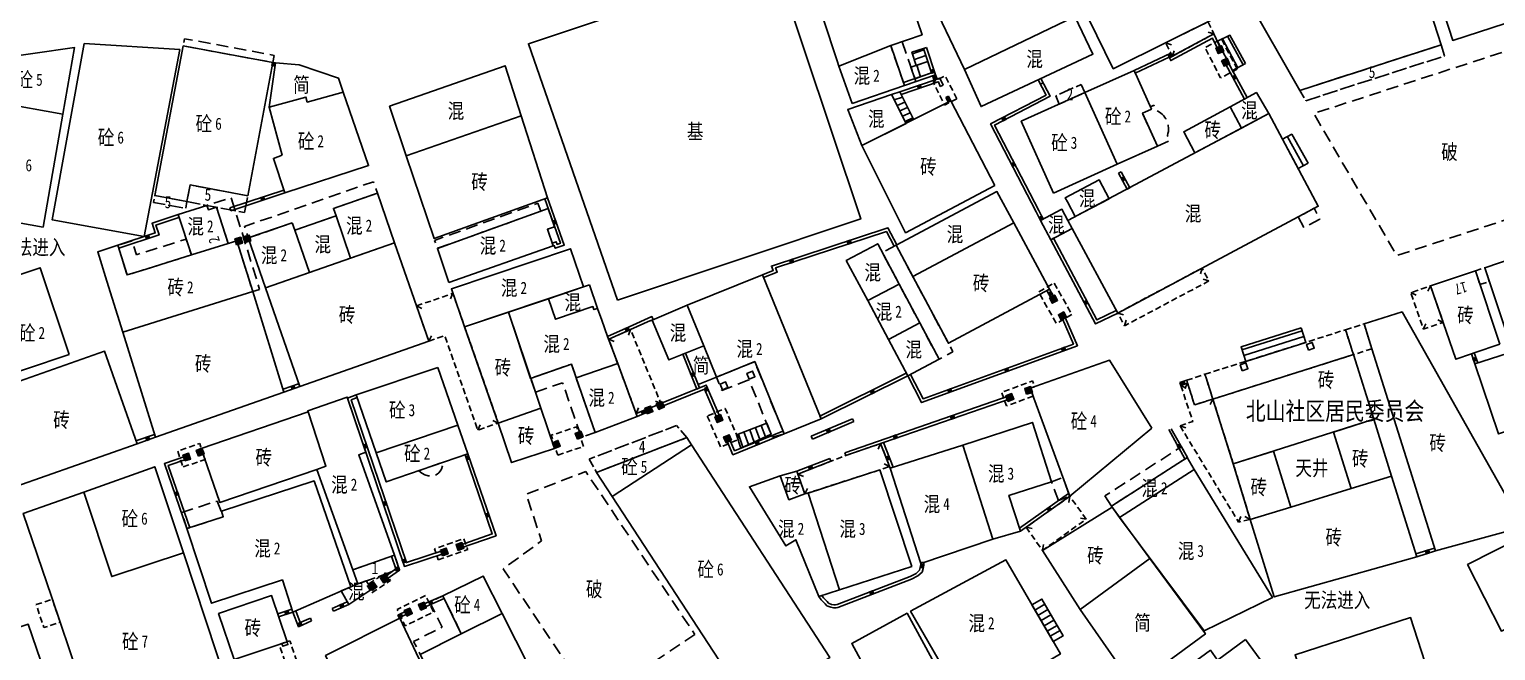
# Model space of a CAD drawing. Extents: x 395778 to 396698, y 996972 to 998012.
# Drawn here: x 396146 to 396267.1, y 997620.8 to 997672.1 of the extents above; entities that cross this region are included whole.
import ezdxf
from ezdxf.enums import TextEntityAlignment as Align

# ---------------------------------------------------------------- set-up
doc = ezdxf.new("R2010")
doc.units = 0
doc.header["$LTSCALE"] = 0.5
for name, pattern in [('X32', [1.5, 1, -0.5]), ('X39', [3, 2.5, -0.5]), ('X5', [3, 2, -1])]:
    doc.linetypes.add(name, pattern=pattern)
doc.layers.get('0').update_dxf_attribs({"linetype": 'CONTINUOUS'})
doc.layers.add('ASSIST', color=7, linetype='CONTINUOUS', plot=False)
doc.layers.add('JMD', color=6, linetype='CONTINUOUS')
doc.layers.add('门牌号', color=2, linetype='CONTINUOUS')
doc.styles.add('宋体', font='')
doc.styles.add('正等线体', font='simhei.ttf')
doc.styles.add('细等线体', font='', dxfattribs={"width": 0.8})
doc.styles.get('宋体').set_extended_font_data('SimSun')
doc.styles.get('细等线体').set_extended_font_data('SimSun')

# ---------------------------------------------------------------- blocks, each defined once
blk = doc.blocks.new('*U0')
at = {"linetype": 'Continuous'}
for points in [[(0, 0), (0.5, 0.5), (-0.5, 0.5)], [(0, 0), (-0.5, 0.5), (-0.5, -0.5)], [(0, 0), (-0.5, -0.5), (0.5, -0.5)], [(0, 0), (0.5, -0.5), (0.5, 0.5)]]:
    blk.add_solid(points, dxfattribs=at)
blk = doc.blocks.new('gc002')
blk.add_lwpolyline([(-0.5, -0.5), (0.5, -0.5), (0.5, 0.5), (-0.5, 0.5), (-0.5, -0.5)])
at = {"linetype": 'Continuous'}
blk.add_blockref('*U0', (0, 0), dxfattribs=at)
blk = doc.blocks.new('gc291')
blk.add_lwpolyline([(-0.5, -0.5), (0.5, -0.5), (0.5, 0.5), (-0.5, 0.5), (-0.5, -0.5)])

msp = doc.modelspace()

# ---------------------------------------------------------------- linework, layer by layer
at = {"layer": 'ASSIST', "linetype": 'Continuous', "flags": 128}
for points in [[(396246.47, 997669.24), (396245.39, 997668.66), (396244.14, 997671.08), (396245.18, 997671.58)], [(396219.87, 997670.49), (396220.23, 997669.42), (396219.28, 997669.09), (396218.92, 997670.17)], [(396220.54, 997668.47), (396219.16, 997667.99), (396218.84, 997668.94), (396220.23, 997669.42)], [(396218.39, 997664.38), (396217.24, 997666.68), (396217.91, 997666.91), (396219.02, 997664.7)], [(396251.65, 997661.03), (396250.81, 997660.58), (396249.52, 997663), (396250.28, 997663.41)], [(396251.07, 997647.44), (396251.45, 997646.24), (396246.48, 997644.67), (396246.1, 997645.87)], [(396204.42, 997638.61), (396206.93, 997639.56), (396207.29, 997638.66), (396204.79, 997637.5)], [(396230.59, 997621.55), (396228.82, 997624.58), (396229.65, 997625.06), (396231.4, 997622.02)]]:
    msp.add_lwpolyline(points, close=True, dxfattribs=at)
at = {"layer": 'ASSIST', "linetype": 'Continuous', "elevation": -991.71, "flags": 128}
msp.add_lwpolyline([(396231.4, 997622.02), (396229.65, 997625.06), (396228.82, 997624.58), (396230.59, 997621.55)], close=True, dxfattribs=at)
at = {"layer": 'JMD', "linetype": 'Continuous'}
for p, q in [((396243.85, 997671.69), (396243.37, 997671.84)), ((396219.91, 997670.37), (396218.96, 997670.05)), ((396220.11, 997670.57), (396219.87, 997670.49)), ((396239.87, 997670.95), (396240.35, 997670.79)), ((396240.41, 997669.82), (396240.58, 997670.3)), ((396245.39, 997668.66), (396244.14, 997671.08)), ((396244.4, 997670.52), (396244.18, 997670.42)), ((396245.83, 997668.9), (396244.56, 997671.29)), ((396246.27, 997669.14), (396244.99, 997671.49)), ((396166.15, 997669.33), (396166.1, 997669.08)), ((396166.36, 997669.29), (396166.31, 997669.04)), ((396220.07, 997669.9), (396219.12, 997669.57)), ((396220.23, 997669.42), (396219.28, 997669.09)), ((396219.63, 997668.16), (396219.31, 997669.11)), ((396220.54, 997668.47), (396220.23, 997669.42)), ((396245.03, 997669.32), (396244.81, 997669.21)), ((396219.16, 997667.99), (396218.84, 997668.94)), ((396220.86, 997668.32), (396220.63, 997668.23)), ((396221, 997667.96), (396220.76, 997667.88, 4.56)), ((396237.26, 997668.68), (396237.36, 997668.46)), ((396217.24, 997666.68), (396217.91, 997666.91)), ((396217.91, 997666.91), (396218.03, 997666.69, 4.56)), ((396218.3, 997667.43), (396218.22, 997667.67)), ((396221.49, 997667.46), (396221.26, 997667.36)), ((396229.53, 997667.53), (396229.75, 997667.65)), ((396217.46, 997666.24), (396218.13, 997666.48)), ((396217.69, 997665.79), (396218.34, 997666.05)), ((396217.91, 997665.34), (396218.56, 997665.62)), ((396221.95, 997666.54), (396221.73, 997666.43)), ((396222.14, 997666.17), (396221.92, 997666.05, 4.41)), ((396246.59, 997666.43), (396246.37, 997666.31)), ((396218.14, 997664.9), (396218.77, 997665.19)), ((396218.36, 997664.45), (396218.98, 997664.76)), ((396251.25, 997660.81), (396249.92, 997663.21)), ((396250.81, 997660.58), (396249.52, 997663)), ((396236.19, 997660.31), (396235.97, 997660.2)), ((396167.12, 997658.57), (396167.04, 997658.8)), ((396236.9, 997659), (396236.68, 997658.88)), ((396162.66, 997657.1), (396162.58, 997657.34)), ((396188.82, 997658.17), (396188.59, 997658.09, -991.38)), ((396158.31, 997656.78), (396158.39, 997656.54)), ((396229.54, 997656.29), (396229.76, 997656.4)), ((396230.38, 997654.71), (396230.6, 997654.83)), ((396153.34, 997654.25), (396153.42, 997654.01)), ((396189.3, 997654.2), (396189.22, 997654.43, -991.38)), ((396217.68, 997654.29), (396217.46, 997654.17)), ((396242.88, 997652.37), (396242.74, 997651.89)), ((396206.58, 997651.82), (396206.67, 997651.59)), ((396243.45, 997651.31), (396242.97, 997651.46)), ((396181.01, 997650.29), (396180.8, 997649.84)), ((396230.28, 997650.62), (396230.06, 997650.5)), ((396230.72, 997649.84), (396230.51, 997649.71)), ((396260.12, 997650.35), (396260.56, 997650.13)), ((396261.75, 997650.91), (396261.53, 997650.46)), ((396178, 997649.24), (396178.45, 997649.02)), ((396235.91, 997648.66), (396235.79, 997648.88)), ((396235.91, 997648.66), (396236.39, 997648.51)), ((396195.68, 997647.3), (396195.5, 997646.83)), ((396197.55, 997648.12), (396197.32, 997648.02)), ((396231.56, 997648.28), (396231.34, 997648.18)), ((396236.48, 997647.6), (396236.62, 997648.08)), ((396261.15, 997647.33), (396261.37, 997647.78)), ((396262.79, 997647.89), (396262.34, 997648.11)), ((396179.01, 997646.34), (396179.23, 997646.79)), ((396193.79, 997646.73), (396193.89, 997646.51)), ((396193.88, 997646.5), (396194.34, 997646.3)), ((396251.14, 997647.19), (396246.17, 997645.62)), ((396251.29, 997646.72), (396246.33, 997645.15)), ((396251.45, 997646.24), (396246.48, 997644.67)), ((396199.99, 997645.26), (396200.22, 997645.35)), ((396265.12, 997645.29), (396265.36, 997645.37)), ((396218.57, 997643.47), (396218.45, 997643.7)), ((396265.4, 997644.47), (396265.64, 997644.55)), ((396168.36, 997642.59), (396168.27, 997642.83)), ((396201.15, 997642.39), (396201.38, 997642.49)), ((396218.57, 997643.47), (396218.79, 997643.59)), ((396241.04, 997642.92), (396241.12, 997642.68)), ((396241.12, 997642.68), (396241.57, 997642.46)), ((396241.68, 997642.87), (396241.46, 997642.42)), ((396241.61, 997643.11), (396241.68, 997642.87)), ((396167.06, 997642.14), (396166.98, 997642.37)), ((396173.03, 997641.92), (396173.11, 997641.69)), ((396198.19, 997641.2), (396197.73, 997641.39)), ((396226.96, 997641.82), (396227.04, 997641.58)), ((396243.77, 997641.56), (396243.54, 997641.12)), ((396196.15, 997640.37), (396196.35, 997640.83)), ((396196.23, 997640.13), (396196.15, 997640.37)), ((396197.14, 997640.5), (396197.04, 997640.73)), ((396198.18, 997640.93), (396198.09, 997641.16)), ((396211.41, 997639.92), (396211.32, 997640.15)), ((396183.06, 997638.99), (396183.27, 997639.44)), ((396184.76, 997639.58), (396184.31, 997639.8)), ((396202.87, 997639.89), (396203.1, 997639.99)), ((396205.05, 997638.85), (396205.42, 997637.8)), ((396205.52, 997639.02), (396205.89, 997638.01)), ((396205.99, 997639.2), (396206.35, 997638.23)), ((396206.46, 997639.38), (396206.82, 997638.45)), ((396206.93, 997639.56), (396207.29, 997638.66)), ((396208.36, 997638.68), (396208.27, 997638.91)), ((396214.02, 997639.93), (396214.12, 997639.7)), ((396241.06, 997639.35), (396241.53, 997639.18)), ((396156.45, 997638.41), (396156.37, 997638.65)), ((396203.62, 997638.15), (396203.85, 997638.25)), ((396204.59, 997638.67), (396204.96, 997637.58)), ((396210.61, 997638.49), (396210.71, 997638.26)), ((396216.33, 997637.89), (396216.12, 997637.43)), ((396158.96, 997636.85), (396159.04, 997636.61)), ((396182.25, 997637.04), (396182.01, 997636.95)), ((396212.13, 997636.66), (396212.22, 997636.43)), ((396213.38, 997637.13), (396213.46, 997636.9)), ((396209.41, 997635.6), (396209.5, 997635.37)), ((396209.5, 997635.37), (396209.95, 997635.16)), ((396217.07, 997636), (396216.62, 997636.21)), ((396217.13, 997635.85), (396217.37, 997635.94)), ((396210.08, 997633.73), (396210.3, 997634.17)), ((396231.95, 997633.54), (396231.81, 997633.74)), ((396231.95, 997633.54), (396231.87, 997633.04)), ((396233.32, 997631.66), (396232.83, 997631.74)), ((396245.9, 997631.4), (396246.09, 997631.86)), ((396246.85, 997631.63), (396246.42, 997631.87)), ((396159.05, 997630.87), (396159.29, 997630.95)), ((396228.35, 997630.98), (396228.84, 997630.89)), ((396181.6, 997629.25), (396181.52, 997629.49)), ((396229.7, 997629.08), (396229.78, 997629.57)), ((396262.15, 997629.03), (396262.07, 997629.27)), ((396176.19, 997628.69), (396175.95, 997628.61, 4.15)), ((396180.37, 997628.86), (396180.29, 997629.1)), ((396219.9, 997628.08), (396219.65, 997628.09)), ((396260.62, 997628.55), (396260.54, 997628.79)), ((396175.31, 997626.54), (396175.17, 997626.74)), ((396171.14, 997624.06), (396171.04, 997624.29)), ((396172.41, 997624.61), (396172.28, 997624.83)), ((396178.45, 997624.57), (396178.55, 997624.34)), ((396180.17, 997625.33), (396180.27, 997625.1)), ((396211.23, 997625.28), (396211.48, 997625.36)), ((396228.82, 997624.58), (396229.65, 997625.06)), ((396229.07, 997624.15), (396229.9, 997624.63)), ((396166.62, 997623.59), (396166.54, 997623.83)), ((396167.8, 997623.99), (396167.72, 997624.22)), ((396167.8, 997623.99), (396168.03, 997624.08)), ((396169.34, 997623.25), (396169.24, 997623.48)), ((396176.6, 997623.47), (396176.82, 997623.58)), ((396177.25, 997624.11), (396177.36, 997623.89)), ((396229.32, 997623.71), (396230.15, 997624.19)), ((396229.58, 997623.28), (396230.4, 997623.76)), ((396229.83, 997622.85), (396230.65, 997623.33)), ((396230.08, 997622.42), (396230.9, 997622.89)), ((396230.33, 997621.99), (396231.15, 997622.46)), ((396230.59, 997621.56), (396231.4, 997622.03))]:
    msp.add_line(p, q, dxfattribs=at)
at = {"layer": 'JMD', "linetype": 'Continuous', "flags": 128}
for points in [[(396258.75, 997686.08), (396268.5, 997689.3), (396273.33, 997674.32), (396263.58, 997671.15)], [(396217.3, 997678.81), (396219.76, 997671.62), (396217.17, 997670.72), (396212.89, 997669.03), (396212.75, 997669.48), (396210.42, 997676.47)], [(396220.21, 997675.17), (396229.36, 997679.61), (396232.38, 997673.12), (396223.26, 997668.75)], [(396246.58, 997674.69), (396250.95, 997667.03), (396262.61, 997670.78), (396259.97, 997678.99), (396246.58, 997674.69)], [(396223.26, 997668.75), (396224.63, 997665.69), (396233.87, 997670.02), (396232.38, 997673.12)], [(396148.8, 997665.07), (396149.76, 997670.57), (396142.85, 997669.57), (396143.58, 997665.99)], [(396150.56, 997670.91), (396158.45, 997670.39), (396155.51, 997654.96), (396147.92, 997656.34)], [(396186.64, 997664.94), (396185.34, 997669.06), (396175.78, 997665.72), (396177.16, 997661.63)], [(396248.39, 997665.12), (396247.37, 997666.85), (396245.2, 997665.68), (396246.14, 997663.92)], [(396147.16, 997655.75), (396148.8, 997665.07), (396143.58, 997665.99), (396143.84, 997664.75), (396142.39, 997656.6)], [(396246.14, 997663.92), (396245.2, 997665.68), (396241.36, 997663.61), (396242.29, 997661.87)], [(396231.76, 997657.83), (396232.41, 997656.61), (396235.2, 997658.09), (396234.37, 997659.65), (396231.58, 997658.17)], [(396172.56, 997653.19), (396171.36, 997656.67), (396171.14, 997657.29), (396174.79, 997658.55), (396176.2, 997654.45)], [(396162.46, 997654.39), (396159.41, 997653.45), (396158.31, 997656.78), (396160.7, 997657.54), (396160.82, 997657.18), (396161.49, 997657.39)], [(396229.54, 997656.29), (396230.38, 997654.71), (396232.15, 997655.64), (396231.8, 997656.28), (396231.31, 997657.22)], [(396167.75, 997656.11), (396164.11, 997654.85), (396165.53, 997650.75), (396169.17, 997652.01), (396167.97, 997655.5)], [(396171.36, 997656.67), (396172.56, 997653.19), (396169.17, 997652.01), (396167.97, 997655.5)], [(396275.52, 997648.86), (396274.63, 997651.5), (396270.97, 997650.28), (396271.87, 997647.57), (396268.24, 997646.36), (396266.22, 997652.4), (396269.85, 997653.62), (396270.04, 997653.05), (396273.7, 997654.27), (396273.51, 997654.84), (396277.15, 997656.05), (396279.24, 997650.13)], [(396153.75, 997647.08), (396152.43, 997651.28), (396151.68, 997653.7), (396153.34, 997654.25), (396154.1, 997651.8), (396155.33, 997652.18), (396159.41, 997653.45), (396162.46, 997654.39), (396163.18, 997654.62), (396164.48, 997650.43)], [(396181.98, 997647.52), (396180.89, 997650.65), (396190.73, 997653.96), (396191.79, 997650.81)], [(396217.86, 997651.05), (396216.09, 997654.37), (396213.5, 997652.99), (396215.27, 997649.68)], [(396267.47, 997646.09), (396265.45, 997652.15), (396261.75, 997650.91), (396262.79, 997647.89), (396263.83, 997644.85), (396265.12, 997645.29), (396265.36, 997645.37)], [(396192.3, 997650.98), (396192.95, 997649.04), (396192.65, 997648.94), (396192.57, 997649.19), (396189.48, 997648.15), (396188.91, 997649.84), (396191.79, 997650.81)], [(396200.37, 997649.3), (396206.58, 997651.82), (396211.41, 997639.92), (396208.36, 997638.68), (396205.94, 997644.65), (396202.78, 997643.37), (396201.73, 997645.96)], [(396217.86, 997651.05), (396215.27, 997649.68), (396216.97, 997646.48), (396219.56, 997647.85)], [(396167.06, 997642.14), (396164.48, 997650.43), (396153.75, 997647.08), (396156.45, 997638.41)], [(396194.62, 997644.49), (396191.2, 997643.3), (396190.81, 997644.44), (396187.43, 997643.27), (396185.6, 997648.73), (396188.91, 997649.84), (396189.48, 997648.15), (396192.57, 997649.19), (396192.65, 997648.94), (396192.95, 997649.04), (396193.3, 997648.06), (396193.79, 997646.73)], [(396200.37, 997649.3), (396197.46, 997648.07), (396198.84, 997644.79), (396201.73, 997645.96)], [(396260.05, 997635.69), (396262.15, 997629.03), (396269.42, 997631.03), (396259.4, 997648.75), (396256.26, 997647.76), (396256.9, 997645.71)], [(396219.56, 997647.85), (396216.97, 997646.48), (396218.57, 997643.47), (396221.16, 997644.85)], [(396202.78, 997643.37), (396201.27, 997642.76), (396200.22, 997645.35), (396201.73, 997645.96)], [(396257.06, 997639.89), (396255.38, 997645.23), (396243.77, 997641.56), (396245.46, 997636.22)], [(396192.75, 997638.8), (396196.23, 997640.13), (396194.62, 997644.49), (396191.2, 997643.3)], [(396169.77, 997635.76), (396172.74, 997627.46), (396176.19, 997628.69), (396173.23, 997636.97), (396173.82, 997637.18), (396172.28, 997641.73), (396169.02, 997640.6), (396170.52, 997636.03)], [(396169.06, 997640.5), (396160.23, 997637.49), (396161.76, 997633.03), (396169.77, 997635.76), (396170.52, 997636.03)], [(396227.88, 997630.65), (396226.93, 997633.61), (396230.45, 997634.74), (396228.87, 997639.63), (396223.11, 997637.77), (396225.61, 997630)], [(396253.73, 997638.84), (396255.18, 997634.18), (396258.53, 997635.21), (396257.06, 997639.89)], [(396194.17, 997633.53), (396200.71, 997637.79), (396200.32, 997638.38), (396192.88, 997635.51)], [(396235.39, 997632.73), (396236.07, 997631.8), (396242.23, 997635.76), (396241.66, 997636.75)], [(396248.77, 997637.27), (396245.46, 997636.22), (396246.85, 997631.63), (396250.2, 997632.65)], [(396152.84, 997626.91), (396158.76, 997628.87), (396156.39, 997635.97), (396150.53, 997633.89)], [(396246.85, 997631.63), (396250.2, 997632.65), (396255.18, 997634.18), (396258.53, 997635.21), (396260.62, 997628.55), (396248.84, 997625.23)], [(396172.57, 997626.08), (396167.8, 997623.99), (396166.93, 997626.64), (396161.07, 997624.72), (396159.05, 997630.87), (396162.04, 997631.85), (396161.89, 997632.3), (396169.54, 997634.81)], [(396232.82, 997624.2), (396229.7, 997629.08), (396235.45, 997632.65), (396238.56, 997628.42)], [(396173.86, 997626.56), (396174.32, 997625.87), (396172.41, 997624.61), (396171.78, 997625.73), (396172.57, 997626.08), (396173.15, 997626.31)], [(396246.47, 997621.72), (396251.38, 997615.01), (396248.4, 997612.83), (396247.91, 997613.5), (396242.01, 997609.19), (396237, 997616.03), (396243.57, 997620.83), (396244.16, 997620.02)]]:
    msp.add_lwpolyline(points, close=True, dxfattribs=at)
for points, elevation in [([(396244.52, 997673.25), (396241.09, 997680.18), (396232.15, 997675.74), (396235.55, 997668.81)], -980.1), ([(396194.59, 997649.72), (396187.24, 997670.87), (396207.59, 997677.67), (396214.69, 997656.43)], 4.43), ([(396158.74, 997670.7), (396166.15, 997669.33), (396164.07, 997658.33), (396159.31, 997659.23), (396159.05, 997657.85), (396156.4, 997658.36)], 3.77), ([(396213.97, 997665.95), (396212.89, 997669.03), (396217.17, 997670.72), (396218.3, 997667.43)], -992.51), ([(396166.36, 997669.29), (396168.31, 997669.15), (396171.56, 997668.04), (396171.96, 997666.88), (396168.98, 997666.07), (396168.87, 997666.47), (396165.84, 997665.65)], 3.77), ([(396239.19, 997662.43), (396237.96, 997665.15), (396238.7, 997665.48), (396237.26, 997668.68), (396233.2, 997666.85), (396235.87, 997660.93)], -984.41), ([(396166.91, 997661.68), (396165.84, 997665.65), (396168.87, 997666.47), (396168.98, 997666.07), (396171.96, 997666.88), (396174.05, 997660.82), (396167.12, 997658.57), (396166.19, 997661.42)], -91.76), ([(396218.44, 997664.3), (396217.24, 997666.68), (396213.62, 997665.46), (396214.79, 997662.47)], -992.53), ([(396230.62, 997658.56), (396227.95, 997664.48), (396233.2, 997666.85), (396235.87, 997660.93)], -984.41), ([(396225.77, 997659.19), (396218.39, 997655.28), (396214.79, 997662.47), (396222.14, 997666.17)], 4.53), ([(396186.64, 997664.94), (396177.16, 997661.63), (396179.45, 997654.82), (396188.82, 997658.17)], 3.73), ([(396231.8, 997656.28), (396232.15, 997655.64), (396235.91, 997648.66), (396252.47, 997657.47), (396248.39, 997665.12)], -90.11), ([(396219, 997651.66), (396217.62, 997654.25), (396225.93, 997658.68), (396227.33, 997656.1)], -991.36), ([(396180.68, 997651.18), (396179.73, 997653.99), (396188.87, 997657.28), (396189.41, 997655.78), (396188.82, 997655.57), (396189.3, 997654.2)], 3.83), ([(396230.28, 997650.62), (396227.33, 997656.1), (396219, 997651.66), (396221.93, 997646.17)], -991.36), ([(396179.01, 997646.34), (396176.2, 997654.45), (396165.53, 997650.75), (396168.36, 997642.59)], 3.98), ([(396149.33, 997645.24), (396142.09, 997642.81), (396140.91, 997646.34), (396144.62, 997647.57), (396143.41, 997651.23), (396146.93, 997652.4)], -986.57), ([(396184.76, 997639.58), (396181.98, 997647.52), (396185.6, 997648.73), (396187.82, 997642.13), (396188.26, 997640.82)], 3.98), ([(396154.93, 997637.87), (396144.93, 997634.36), (396142.38, 997642.04), (396152.24, 997645.5)], 3.88), ([(396268.77, 997645.53), (396265.4, 997644.47), (396267.36, 997638.68), (396270.59, 997639.74)], 4.8), ([(396179.76, 997644.17), (396181.41, 997639.41), (396174.68, 997637.12), (396173.03, 997641.92)], 3.84), ([(396238.73, 997639.15), (396235.24, 997644.77), (396228.69, 997642.45), (396231.95, 997633.54)], 4.78), ([(396189.39, 997637.49), (396185.86, 997636.32), (396184.76, 997639.58), (396188.26, 997640.82)], 4.3), ([(396174.68, 997637.12), (396175.5, 997634.73), (396182.25, 997637.04), (396181.41, 997639.41)], 4.01), ([(396194.17, 997633.53), (396200.71, 997637.79), (396212.15, 997620.25), (396205.61, 997615.99)], 4.55), ([(396225.61, 997630), (396219.66, 997628), (396217.13, 997635.85), (396223.11, 997637.77)], -90.47), ([(396212.93, 997625.83), (396211.23, 997625.28), (396209.34, 997629.96), (396208.51, 997629.45), (396205.5, 997634.33), (396208.05, 997635.23), (396208.76, 997633.25), (396210.08, 997633.73), (396210.35, 997633.81)], 4.55), ([(396208.05, 997635.23), (396209.41, 997635.6), (396210.08, 997633.73), (396208.76, 997633.25)], 4.55), ([(396210.35, 997633.81), (396212.93, 997625.83), (396218.91, 997627.75), (396216.27, 997635.72)], 4.55), ([(396242.23, 997635.76), (396236.07, 997631.8), (396243.04, 997622.44), (396248.69, 997625.18)], -88.73), ([(396151.57, 997614.28), (396162.42, 997617.79), (396158.76, 997628.87), (396152.84, 997626.91), (396150.53, 997633.89), (396145.53, 997632.12), (396147.86, 997625.27)], -977.32), ([(396272.03, 997624.63), (396269.25, 997630.17), (396264.8, 997627.9), (396267.6, 997622.42)], 5.21), ([(396222.61, 997617.49), (396226.83, 997619.96), (396227.68, 997618.49), (396231.18, 997620.53), (396226.68, 997628.29), (396218.81, 997624.05)], -991.71), ([(396237.25, 997617.84), (396232.82, 997624.2), (396238.56, 997628.42), (396243.15, 997622.18)], 5.28), ([(396180.17, 997625.33), (396183.52, 997626.96), (396185.08, 997623.86), (396181.7, 997622.2)], 3.97), ([(396167.32, 997621.54), (396166.03, 997625.34), (396161.66, 997623.86), (396162.94, 997620.06)], -992.99), ([(396178.67, 997619.17), (396176.62, 997623.48), (396170.49, 997620.4), (396172.49, 997616.22)], 4.25), ([(396181.7, 997622.2), (396185.08, 997623.86), (396188.43, 997617.23), (396181.68, 997613.82), (396178.31, 997620.49)], 3.97), ([(396218.64, 997614.9), (396222.33, 997616.91), (396218.52, 997623.89), (396213.95, 997621.4), (396215.78, 997618.05), (396216.66, 997618.53)], -980.82), ([(396254.98, 997606.75), (396264.52, 997609.83), (396260.1, 997623.53), (396250.56, 997620.45)], 11.26), ([(396142.62, 997621.88), (396144.65, 997615.85), (396147.99, 997616.97), (396145.94, 997622.98)], -992.76), ([(396166.88, 997621.4), (396166.96, 997621.17), (396167.39, 997621.31), (396167.32, 997621.54)], -992.99)]:
    msp.add_lwpolyline(points, close=True, dxfattribs=dict(at, elevation=elevation))
at = {"layer": 'JMD', "color": 7, "linetype": 'Continuous', "flags": 128}
for points in [[(396244.4, 997670.52), (396243.85, 997671.69), (396240.41, 997669.84), (396240.29, 997670.11), (396237.26, 997668.68)], [(396246.59, 997666.43), (396245.03, 997669.32)], [(396162.66, 997657.1), (396167.12, 997658.57)], [(396158.31, 997656.78), (396156.17, 997656.07), (396156.43, 997655.27), (396153.34, 997654.25)], [(396217.68, 997654.29), (396216.94, 997655.68), (396207.32, 997652.53), (396207.47, 997652.17), (396206.58, 997651.82)], [(396230.38, 997654.71), (396234.08, 997647.76), (396235.91, 997648.66)], [(396218.57, 997643.47), (396219.72, 997641.27), (396232.59, 997645.96), (396231.56, 997648.28)], [(396199.99, 997645.26), (396201.15, 997642.39)], [(396167.06, 997642.14), (396168.36, 997642.59)], [(396211.41, 997639.92), (396218.57, 997643.47)], [(396241.61, 997643.11), (396241.04, 997642.92)], [(396173.03, 997641.92), (396172.31, 997641.64), (396177.01, 997627.76), (396180.37, 997628.86)], [(396198.18, 997640.93), (396201.79, 997642.38), (396202.87, 997639.89)], [(396226.96, 997641.82), (396213.38, 997637.13)], [(396196.23, 997640.13), (396197.14, 997640.5)], [(396214.02, 997639.93), (396210.61, 997638.49)], [(396240.14, 997639.05), (396241.45, 997636.63)], [(396154.93, 997637.87), (396156.45, 997638.41)], [(396203.62, 997638.15), (396204.14, 997636.97), (396208.36, 997638.68)], [(396181.6, 997629.25), (396184.58, 997630.28), (396182.25, 997637.04)], [(396212.13, 997636.66), (396209.41, 997635.6)], [(396211.23, 997625.28), (396211.43, 997624.99), (396211.74, 997624.67), (396211.9, 997624.51), (396212.21, 997624.38), (396212.45, 997624.34), (396212.64, 997624.33), (396212.81, 997624.37), (396218.87, 997626.7), (396219.4, 997626.97), (396219.76, 997627.29), (396219.85, 997627.59), (396219.89, 997627.86), (396219.9, 997628.08)], [(396260.62, 997628.55), (396262.15, 997629.03)], [(396180.17, 997625.33), (396178.45, 997624.57)], [(396166.62, 997623.59), (396167.8, 997623.99)], [(396167.8, 997623.99), (396168.27, 997622.78), (396169.34, 997623.25)]]:
    msp.add_lwpolyline(points, dxfattribs=at)
at = {"layer": 'JMD', "linetype": 'X32', "flags": 128}
for points in [[(396240.41, 997669.82), (396243.85, 997671.69), (396243.36, 997672.68), (396239.87, 997670.95), (396240.29, 997670.11)], [(396245.78, 997668.78), (396244.48, 997671.27), (396243.11, 997670.56), (396244.41, 997668.06)], [(396242.88, 997652.37), (396235.91, 997648.66), (396236.48, 997647.6), (396243.45, 997651.31)], [(396265.45, 997652.15), (396266.22, 997652.4), (396266.6, 997651.26), (396265.83, 997651.01)], [(396178, 997649.24), (396181.01, 997650.29), (396181.98, 997647.52), (396184.76, 997639.58), (396183.06, 997638.99), (396180.33, 997646.8), (396179.01, 997646.34)], [(396256.9, 997645.71), (396255.38, 997645.23), (396254.73, 997647.28), (396256.26, 997647.76)], [(396243.12, 997643.61), (396254.73, 997647.28), (396255.38, 997645.23), (396243.77, 997641.56)], [(396241.06, 997639.35), (396245.9, 997631.4), (396246.85, 997631.63), (396245.46, 997636.22), (396243.77, 997641.56), (396242.25, 997641.08), (396241.68, 997642.87), (396241.12, 997642.68), (396242.12, 997639.71)], [(396241.61, 997643.11), (396243.12, 997643.61), (396243.77, 997641.56), (396242.25, 997641.08)], [(396202.02, 997640.16), (396203.12, 997637.59), (396204.6, 997638.22), (396203.5, 997640.79)], [(396158.73, 997635.96), (396160.55, 997636.58), (396160.1, 997637.9), (396158.28, 997637.28)], [(396228.35, 997630.98), (396229.7, 997629.08), (396233.32, 997631.66), (396231.95, 997633.54)], [(396168.36, 997619.22), (396167.55, 997621.62), (396166.66, 997621.32), (396167.48, 997618.92)]]:
    msp.add_lwpolyline(points, close=True, dxfattribs=at)
at = {"layer": 'JMD', "linetype": 'Continuous'}
for points in [[(396244.14, 997671.08), (396245.18, 997671.58)], [(396219.87, 997670.49), (396220.23, 997669.42)], [(396218.84, 997668.94), (396220.23, 997669.42)], [(396219.28, 997669.09), (396218.92, 997670.17)], [(396246.47, 997669.24), (396245.39, 997668.66)], [(396220.54, 997668.47), (396219.16, 997667.99)], [(396218.39, 997664.38), (396217.24, 997666.68)], [(396217.91, 997666.91), (396219.02, 997664.7)], [(396249.52, 997663), (396250.28, 997663.41)], [(396251.65, 997661.03), (396250.81, 997660.58)], [(396251.07, 997647.44), (396251.45, 997646.24)], [(396246.48, 997644.67), (396246.1, 997645.87)], [(396204.42, 997638.61), (396206.93, 997639.56)], [(396207.29, 997638.66), (396204.79, 997637.5)], [(396230.59, 997621.55), (396228.82, 997624.58)], [(396229.65, 997625.06), (396231.4, 997622.02)]]:
    msp.add_lwpolyline(points, dxfattribs=at)
at = {"layer": 'JMD', "linetype": 'X5', "flags": 128}
for points, elevation in [([(396158.74, 997670.7), (396166.15, 997669.33), (396166.26, 997669.92), (396158.85, 997671.29)], 3.77), ([(396188.26, 997657.06), (396188.03, 997657.72), (396179.49, 997654.65), (396179.73, 997653.99)], -991.83), ([(396252.13, 997657.3), (396250.81, 997656.59), (396251.28, 997655.71), (396252.6, 997656.41)], 4.49), ([(396217.62, 997654.25), (396216.48, 997653.65), (396217.86, 997651.05), (396219.56, 997647.85), (396221.16, 997644.85), (396222.3, 997645.46), (396221.93, 997646.17), (396219, 997651.66)], -991.36), ([(396234.85, 997633.57), (396235.39, 997632.73), (396241.67, 997636.75), (396241.17, 997637.63)], 4.82), ([(396178.19, 997635.65), (396178.44, 997635.45), (396178.69, 997635.32), (396178.98, 997635.23), (396179.29, 997635.22), (396179.52, 997635.27), (396179.71, 997635.36), (396179.86, 997635.48), (396179.95, 997635.61), (396180.06, 997635.78), (396180.14, 997636.05), (396180.18, 997636.33)], 4.01), ([(396231.01, 997633.19), (396230.45, 997634.74), (396231.39, 997635.08), (396231.95, 997633.54)], 4.78), ([(396181.7, 997622.2), (396178.31, 997620.49), (396177.77, 997621.56), (396180.13, 997622.75), (396179.1, 997624.8), (396180.17, 997625.33)], 3.97)]:
    msp.add_lwpolyline(points, close=True, dxfattribs=dict(at, elevation=elevation))
for points in [[(396218.3, 997667.43), (396217.17, 997670.72), (396218.11, 997671.05), (396219.24, 997667.76)], [(396269.06, 997670.62), (396252.1, 997665.12), (396258.96, 997653.4), (396273.39, 997658.12), (396271.67, 997663.04)], [(396164.11, 997654.85), (396167.75, 997656.11), (396167.97, 997655.5), (396171.36, 997656.67), (396171.14, 997657.29), (396174.79, 997658.55), (396174.46, 997659.49), (396163.79, 997655.8)], [(396160.82, 997657.18), (396161.49, 997657.39), (396162.46, 997654.39), (396163.18, 997654.62), (396164.48, 997650.43), (396165.05, 997650.61), (396162.7, 997658.17), (396160.7, 997657.54)], [(396153.34, 997654.25), (396154.1, 997651.8), (396159.41, 997653.45), (396158.98, 997654.76), (396154.89, 997653.47), (396154.52, 997654.62)], [(396187.82, 997642.13), (396190.07, 997642.91), (396191.62, 997638.41), (396192.75, 997638.8), (396191.2, 997643.3), (396190.81, 997644.44), (396187.43, 997643.27)], [(396205.46, 997643.16), (396203.23, 997642.26), (396202.78, 997643.37), (396205.94, 997644.65), (396206.39, 997643.54), (396208.36, 997638.68), (396207.38, 997638.43)], [(396200.99, 997622.14), (396192.58, 997616.5), (396185.16, 997627.56), (396188.33, 997629.86), (396187.06, 997633.7), (396191.98, 997635.59)], [(396162.04, 997631.85), (396159.05, 997630.87), (396158.62, 997632.19), (396161.53, 997633.15), (396161.89, 997632.3)]]:
    msp.add_lwpolyline(points, close=True, dxfattribs=at)
at = {"layer": 'JMD', "linetype": 'Continuous', "flags": 128}
for points, elevation in [([(396218.22, 997667.67), (396220.54, 997668.47), (396219.87, 997670.49)], -990.22), ([(396166.31, 997669.04), (396166.1, 997669.08)], 3.77), ([(396220.76, 997667.88), (396220.62, 997668.24)], 4.56), ([(396229.57, 997668), (396230.33, 997666.54), (396225.74, 997664.16), (396229.39, 997657.13), (396229.76, 997656.4)], 4.55), ([(396221.26, 997667.36), (396221.1, 997667.73), (396221.09, 997667.73), (396218.03, 997666.69)], 4.56), ([(396221.92, 997666.05), (396221.73, 997666.43)], 4.41), ([(396236.68, 997658.88), (396235.97, 997660.2)], -984.41), ([(396189.22, 997654.43), (396189.53, 997654.54), (396189.61, 997654.32), (396189.89, 997654.42), (396188.59, 997658.09)], -991.38), ([(396230.51, 997649.71), (396230.06, 997650.51)], 4.88), ([(396197.32, 997648.02), (396197.32, 997648.03), (396195.68, 997647.3), (396193.88, 997646.5)], -993.04), ([(396265.36, 997645.37), (396265.64, 997644.54)], 4.8), ([(396216.57, 997637.97), (396217.37, 997635.94)], -90.47), ([(396159.04, 997636.61), (396157.51, 997636.08), (396159.29, 997630.95)], 4.04), ([(396227.81, 997630.9), (396231.86, 997633.78)], -90.47), ([(396175.17, 997626.74), (396176.31, 997627.55), (396175.95, 997628.61)], 4.15), ([(396171.04, 997624.29), (396172.28, 997624.83)], -994.26), ([(396177.36, 997623.89), (396176.8, 997623.61), (396176.82, 997623.58)], 4.31)]:
    msp.add_lwpolyline(points, dxfattribs=dict(at, elevation=elevation))
at = {"layer": 'JMD', "color": 7, "linetype": 'Continuous', "flags": 128}
for points, elevation in [([(396218.3, 997667.43), (396220.86, 997668.32), (396220.11, 997670.57)], -990.22), ([(396166.36, 997669.29), (396166.15, 997669.33)], 3.77), ([(396221.49, 997667.46), (396221.22, 997668.05), (396221, 997667.96), (396217.91, 997666.91)], 4.56), ([(396221, 997667.96), (396220.86, 997668.32)], 4.56), ([(396229.34, 997667.9), (396229.99, 997666.64), (396225.41, 997664.26), (396229.17, 997657.02), (396229.54, 997656.29)], 4.55), ([(396222.14, 997666.17), (396221.95, 997666.54)], 4.41), ([(396236.9, 997659), (396236.19, 997660.31)], -984.41), ([(396189.3, 997654.2), (396189.38, 997654.22), (396189.46, 997654), (396190.21, 997654.27), (396188.82, 997658.17)], -991.38), ([(396230.72, 997649.84), (396230.28, 997650.62)], 4.88), ([(396197.55, 997648.12), (396197.45, 997648.36), (396195.58, 997647.53), (396193.79, 997646.73)], -993.04), ([(396265.12, 997645.29), (396265.4, 997644.47)], 4.8), ([(396216.33, 997637.89), (396217.13, 997635.85)], -90.47), ([(396158.96, 997636.85), (396157.19, 997636.24), (396159.05, 997630.87)], 4.04), ([(396227.88, 997630.65), (396231.95, 997633.54)], -90.47), ([(396175.31, 997626.54), (396176.61, 997627.45), (396176.19, 997628.69)], 4.15), ([(396171.14, 997624.06), (396172.41, 997624.61)], -994.26), ([(396177.25, 997624.11), (396176.47, 997623.73), (396176.6, 997623.47)], 4.31)]:
    msp.add_lwpolyline(points, dxfattribs=dict(at, elevation=elevation))
at = {"layer": 'JMD', "linetype": 'Continuous', "flags": 128}
for points in [[(396244.18, 997670.42), (396243.73, 997671.35), (396240.29, 997669.49), (396240.16, 997669.77), (396237.36, 997668.45)], [(396246.37, 997666.31), (396244.81, 997669.21)], [(396162.58, 997657.34), (396167.04, 997658.8)], [(396158.39, 997656.54), (396156.48, 997655.91), (396156.75, 997655.11), (396153.41, 997654.01)], [(396217.46, 997654.17), (396216.81, 997655.38), (396207.66, 997652.38), (396207.8, 997652.03), (396206.67, 997651.59)], [(396230.6, 997654.83), (396234.19, 997648.09), (396235.79, 997648.88)], [(396218.79, 997643.59), (396219.84, 997641.58), (396232.25, 997646.1), (396231.34, 997648.18)], [(396200.22, 997645.35), (396201.38, 997642.49)], [(396211.32, 997640.15), (396218.45, 997643.7)], [(396166.98, 997642.37), (396168.27, 997642.83)], [(396198.09, 997641.16), (396201.93, 997642.71), (396203.1, 997639.99)], [(396241.68, 997642.87), (396241.12, 997642.68)], [(396173.11, 997641.69), (396172.62, 997641.49), (396177.17, 997628.07), (396180.29, 997629.1)], [(396227.04, 997641.58), (396213.46, 997636.9)], [(396196.15, 997640.37), (396197.04, 997640.73)], [(396203.85, 997638.25), (396204.27, 997637.29), (396208.27, 997638.91)], [(396214.12, 997639.7), (396210.71, 997638.26)], [(396240.32, 997639.11), (396241.68, 997636.73)], [(396154.84, 997638.11), (396156.37, 997638.65)], [(396181.52, 997629.49), (396184.26, 997630.43), (396182.01, 997636.95)], [(396212.22, 997636.43), (396209.5, 997635.37)], [(396260.54, 997628.79), (396262.07, 997629.27)], [(396211.48, 997625.36), (396211.62, 997625.15), (396211.92, 997624.85), (396212.04, 997624.73), (396212.28, 997624.62), (396212.47, 997624.59), (396212.62, 997624.59), (396212.74, 997624.61), (396218.76, 997626.93), (396219.26, 997627.18), (396219.54, 997627.43), (396219.6, 997627.65), (396219.64, 997627.89), (396219.65, 997628.09)], [(396180.28, 997625.1), (396178.55, 997624.34)], [(396166.54, 997623.83), (396167.72, 997624.23)], [(396168.03, 997624.09), (396168.4, 997623.12), (396169.24, 997623.48)]]:
    msp.add_lwpolyline(points, dxfattribs=at)
at = {"layer": 'JMD', "linetype": 'X39', "flags": 128}
for points in [[(396250.95, 997667.03), (396262.61, 997670.78), (396262.9, 997669.87), (396251.44, 997666.18)], [(396172.74, 997627.46), (396173.15, 997626.31), (396176.58, 997627.53), (396176.19, 997628.69)]]:
    msp.add_lwpolyline(points, close=True, dxfattribs=at)
at = {"layer": 'JMD', "linetype": 'X32', "flags": 128}
for points, elevation in [([(396222.63, 997666.34), (396221.66, 997668.23), (396220.66, 997667.72), (396221.62, 997665.82)], -991.83), ([(396230.66, 997651.13), (396232.14, 997648.54), (396230.84, 997647.8), (396229.37, 997650.39)], -991.72), ([(396261.75, 997650.91), (396262.79, 997647.89), (396261.15, 997647.33), (396260.12, 997650.35)], 4.93), ([(396193.88, 997646.5), (396195.68, 997647.3), (396198.19, 997641.2), (396197.15, 997640.78), (396196.15, 997640.37)], -993.04), ([(396228.93, 997641.81), (396226.73, 997640.99), (396226.32, 997642.11), (396228.88, 997643.06), (396229.05, 997642.58), (396228.69, 997642.45)], 4.78), ([(396189.67, 997636.94), (396191.22, 997637.46), (396191.79, 997637.64), (396191.25, 997639.27), (396189.13, 997638.57)], -992.38), ([(396210.08, 997633.73), (396216.27, 997635.72), (396217.07, 997636), (396216.33, 997637.89), (396213.46, 997636.9), (396212.25, 997636.44), (396209.5, 997635.37)], 4.55), ([(396179.8, 997628.31), (396182.23, 997629.14), (396181.92, 997630.04), (396179.49, 997629.21)], -992.3), ([(396174.31, 997625.57), (396175.86, 997626.58), (396175.44, 997627.22), (396173.9, 997626.2)], -992.36), ([(396146.6, 997624.6), (396147.93, 997625.05), (396148.57, 997623.16), (396147.24, 997622.71)], -992.14), ([(396178.76, 997625.34), (396176.41, 997624.2), (396177.06, 997622.85), (396179.41, 997623.99)], -992.15)]:
    msp.add_lwpolyline(points, close=True, dxfattribs=dict(at, elevation=elevation))
at = {"layer": 'JMD', "linetype": 'X39', "flags": 128}
for points, elevation in [([(396230.79, 997666.57), (396231.09, 997665.9), (396233.2, 997666.85), (396232.89, 997667.52)], -983.99), ([(396159.05, 997657.85), (396156.4, 997658.36), (396156.29, 997657.79), (396158.94, 997657.29)], 3.77), ([(396163.81, 997656.95), (396164.07, 997658.33), (396159.31, 997659.23), (396159.05, 997657.85)], 3.77), ([(396192.88, 997635.51), (396200.32, 997638.38), (396199.48, 997639.38), (396192.26, 997636.6)], 4.55)]:
    msp.add_lwpolyline(points, close=True, dxfattribs=dict(at, elevation=elevation))
at = {"layer": 'JMD', "linetype": 'X5', "flags": 128}
msp.add_lwpolyline([(396239.19, 997662.43), (396240.22, 997662.88), (396240.02, 997663.32, 0.399549), (396239.07, 997665.38), (396238.89, 997665.81), (396238.61, 997665.68), (396238.7, 997665.48), (396237.96, 997665.15)], format="xyb", close=True, dxfattribs=at)

# ---------------------------------------------------------------- block references
at = {"layer": 'JMD', "linetype": 'Continuous', "yscale": 0.5, "zscale": 0.5}
for name, p, xscale, rotation in [('gc002', (396244.35, 997670.39), 0.5, 291.5219692903052), ('gc002', (396244.82, 997669.35), 0.5, 295.0399306976479), ('gc002', (396163.32, 997654.6, 3.85), 0.5, 15.12847538235812), ('gc002', (396164.01, 997654.78, 3.85), 0.5, 15.12847538235812), ('gc002', (396230.61, 997649.8, 4.88), 0.5, 298.4235541764137), ('gc002', (396231.35, 997648.41, 4.89), 0.5, 118.4235541764137), ('gc291', (396251.83, 997645.92), 0.4999999999999997, 19.20702680655772), ('gc291', (396205.62, 997643.54), 0.5000000000000001, 22.4974343602008), ('gc291', (396246.35, 997644.22), 0.5, 19.20702680655771), ('gc291', (396203.4, 997642.65), 0.5, 22.4974343602008), ('gc002', (396228.55, 997642.27), 0.5, 18.00841031593705), ('gc002', (396198.14, 997641.04), 0.5, 204.9277842365191), ('gc002', (396227, 997641.69), 0.5, 19.76436220542934), ('gc002', (396197.2, 997640.66), 0.5, 22.20696269389773), ('gc002', (396202.97, 997639.95), 0.5, 292.9683562718888), ('gc002', (396191.43, 997638.59), 0.5, 22.20696269389773), ('gc002', (396189.55, 997637.82), 0.5, 22.20696269389773), ('gc002', (396203.7, 997638.29), 0.5, 113.7244324161202), ('gc002', (396159.03, 997636.77, 4.04), 0.5, 18.81953450230598), ('gc002', (396160.14, 997637.18, 3.97), 0.5, 20.95318160285339), ('gc002', (396180.3, 997628.95), 0.4999999999999999, 19.16837606083923), ('gc002', (396181.6, 997629.4), 0.5, 20.1038936613288), ('gc002', (396175.37, 997626.72), 0.5, 36.65197007478363), ('gc002', (396174.39, 997626.11), 0.4999999999999999, 36.65197007478363), ('gc002', (396177.32, 997623.98, 4.31), 0.5, 24.77827542733484), ('gc002', (396178.49, 997624.47, 4.29), 0.4999999999999999, 21.86143647039627)]:
    msp.add_blockref(name, p, dxfattribs=dict(at, xscale=xscale, rotation=rotation))
at = {"layer": 'JMD', "linetype": 'Continuous'}
for p, xscale, yscale, rotation in [((396166.21, 997669.19), 0.25, 0.25, 168.8811703050734), ((396240.25, 997669.89), 0.25, 0.25, 113.6020463271031), ((396220.63, 997668.6), 0.25, 0.25, 108.4654740085795), ((396220.8, 997668.13), 0.25, 0.25, 111.4129694726491), ((396245.55, 997668.11), 0.25, 0.25, 118.2984733378229), ((396219.53, 997667.33), 0.25, 0.25, 198.7466898766067), ((396221.92, 997666.34), 0.25, 0.25, 116.7461752734725), ((396226.5, 997664.69), 0.25, 0.25, 207.4408060308218), ((396227.29, 997660.92), 0.25, 0.25, 297.44080603077), ((396236.36, 997659.73), 0.25, 0.25, 118.0408564346875), ((396165.3, 997658.1), 0.25, 0.25, 18.23044593318293), ((396189.41, 997656.15), 0.25, 0.25, 109.563568183951), ((396229.59, 997656.48), 0.25, 0.25, 297.0028925000851), ((396155.79, 997654.93), 0.25, 0.25, 198.3097766456645), ((396213.73, 997654.5), 0.25, 0.25, 198.1609969036371), ((396208.98, 997652.94), 0.25, 0.25, 198.1609969036371), ((396230.35, 997650.25), 0.25, 0.25, 119.3750331649517), ((396233.28, 997649.52), 0.25, 0.25, 298.0587907680407), ((396195.41, 997647.31), 0.25, 0.25, 203.8841477362177), ((396231.44, 997645.67), 0.25, 0.25, 20.00955754484992), ((396265.41, 997644.84), 0.25, 0.25, 288.9408274802152), ((396200.8, 997643.58), 0.25, 0.25, 291.9341769640536), ((396226.74, 997643.96), 0.25, 0.25, 20.00955754484992), ((396167.8, 997642.53), 0.25, 0.25, 19.36175524291103), ((396201.94, 997642.37), 0.25, 0.25, 293.4536697124107), ((396241.31, 997642.88), 0.2499999999993704, 0.2500000000006699, 198.5145117327681), ((396215.65, 997642.16), 0.25, 0.25, 26.39770050584929), ((396222.04, 997642.25), 0.25, 0.25, 20.00955754484992), ((396196.73, 997640.47), 0.25, 0.25, 22.1322016189043), ((396222.27, 997640.07), 0.25, 0.25, 199.0212796476503), ((396212.03, 997638.95), 0.25, 0.25, 202.9038574081996), ((396155.8, 997638.31), 0.25, 0.25, 19.36175524049525), ((396173.78, 997637.67), 0.25, 0.25, 288.7094140777592), ((396206.15, 997637.92), 0.25, 0.25, 22.09830905792521), ((396217.55, 997638.44), 0.25, 0.25, 199.0212796476503), ((396240.99, 997637.68), 0.25, 0.25, 299.8095235310947), ((396182.23, 997636.71), 0.25, 0.25, 109.0279597965737), ((396216.93, 997636.71), 0.25, 0.25, 291.5153682020327), ((396210.54, 997635.91), 0.25, 0.25, 201.2475919171762), ((396158.18, 997633.76), 0.25, 0.25, 289.11549694401), ((396175.39, 997632.94), 0.25, 0.25, 288.7094140777592), ((396183.86, 997631.98), 0.25, 0.25, 109.0279597965737), ((396230.25, 997632.48), 0.25, 0.25, 35.41791899913531), ((396176.99, 997628.2), 0.25, 0.25, 288.7094140777592), ((396261.5, 997628.96), 0.25, 0.25, 17.28439087612887), ((396176.44, 997627.56), 0.25, 0.25, 108.7082771080582), ((396219.75, 997627.77), 0.25, 0.25, 80.22000519227409), ((396215.6, 997625.58), 0.25, 0.25, 21.02946680876543), ((396171.85, 997624.51), 0.25, 0.25, 23.254024020231), ((396179.19, 997624.76), 0.25, 0.25, 203.5981413814949), ((396167.29, 997623.95), 0.25, 0.25, 18.73030181126688), ((396168.38, 997622.97), 0.25, 0.25, 23.6503654407863), ((396176.68, 997623.69), 0.25, 0.25, 206.2451706957773)]:
    msp.add_blockref('gc002', p, dxfattribs=dict(at, xscale=xscale, yscale=yscale, rotation=rotation))

# ---------------------------------------------------------------- texts
at = {"layer": 'JMD', "linetype": 'Continuous', "width": 0.8}
for s, height, style, p in [('混', 1.25, '细等线体', (396229.05, 997669.63)), ('简', 1.25, '细等线体', (396168.5, 997667.52, 3.77)), ('5', 1, '正等线体', (396256.92, 997668.54)), ('2', 1, '正等线体', (396231.96, 997666.71)), ('混', 1.25, '细等线体', (396181.26, 997665.35)), ('混', 1.25, '细等线体', (396215.97, 997664.69, -992.53)), ('混', 1.25, '细等线体', (396246.78, 997665.39)), ('基', 1.25, '细等线体', (396201.02, 997663.69, 4.43)), ('砖', 1.25, '细等线体', (396243.75, 997663.77)), ('砖', 1.25, '细等线体', (396220.27, 997660.76, 4.53)), ('砖', 1.25, '细等线体', (396183.21, 997659.5, 3.73)), ('5', 1, '正等线体', (396157.48, 997657.8)), ('5', 1, '正等线体', (396160.78, 997658.42)), ('混', 1.25, '细等线体', (396233.39, 997658.13)), ('混', 1.25, '细等线体', (396242.14, 997656.88, -90.11)), ('混', 1.25, '细等线体', (396222.47, 997655.17, -991.36)), ('混', 1.25, '细等线体', (396230.84, 997655.96)), ('无法进入', 1.25, '细等线体', (396146.28, 997654.11)), ('混', 1.25, '细等线体', (396170.26, 997654.34)), ('混', 1.25, '细等线体', (396215.68, 997652.02)), ('砖', 1.25, '细等线体', (396224.63, 997651.14, -991.36)), ('混', 1.25, '细等线体', (396190.91, 997649.56)), ('砖', 1.25, '细等线体', (396172.27, 997648.53, 3.98)), ('砖', 1.25, '细等线体', (396264.63, 997648.5)), ('混', 1.25, '细等线体', (396199.6, 997647.04)), ('混', 1.25, '细等线体', (396219.07, 997645.66)), ('砖', 1.25, '细等线体', (396160.39, 997644.5)), ('砖', 1.25, '细等线体', (396185.14, 997644.18, 3.98)), ('简', 1.25, '细等线体', (396201.5, 997644.36)), ('砖', 1.25, '细等线体', (396253.12, 997643.16)), ('北山社区居民委员会', 1.5, '宋体', (396253.86, 997640.6)), ('砖', 1.25, '细等线体', (396148.69, 997639.86, 3.88)), ('砖', 1.25, '细等线体', (396187.06, 997638.55, 4.3)), ('4', 1, '正等线体', (396196.64, 997637.63)), ('砖', 1.25, '细等线体', (396262.33, 997637.96)), ('砖', 1.25, '细等线体', (396165.39, 997636.76)), ('天井', 1.25, '细等线体', (396251.95, 997635.89)), ('砖', 1.25, '细等线体', (396255.94, 997636.67)), ('砖', 1.25, '细等线体', (396209.07, 997634.45, 4.55)), ('砖', 1.25, '细等线体', (396247.56, 997634.31)), ('砖', 1.25, '细等线体', (396253.75, 997630.17)), ('砖', 1.25, '细等线体', (396234.07, 997628.67)), ('1', 1, '正等线体', (396174.57, 997627.62)), ('混', 1.25, '细等线体', (396173.03, 997625.69)), ('破', 1.25, '细等线体', (396192.68, 997625.9)), ('无法进入', 1.25, '细等线体', (396254.04, 997625)), ('砖', 1.25, '细等线体', (396164.49, 997622.7, -992.99)), ('简', 1.25, '细等线体', (396237.96, 997623.14, 5.28))]:
    msp.add_text(s, height=height, dxfattribs=dict(at, style=style)).set_placement(p, align=Align.MIDDLE)
at = {"layer": 'JMD', "linetype": 'Continuous', "style": '细等线体', "width": 0.8}
for s, p in [('砼', (396146.34, 997667.91)), ('混', (396215.47, 997668.24, -992.51)), ('砼', (396236.22, 997664.88, -984.41)), ('砼', (396161.13, 997664.28, 3.77)), ('砼', (396153.05, 997663.14)), ('砼', (396169.57, 997662.84, -91.76)), ('砼', (396231.78, 997662.71, -984.41)), ('混', (396160.45, 997655.81)), ('混', (396173.55, 997655.87)), ('混', (396184.59, 997654.22, 3.83)), ('混', (396166.52, 997653.43)), ('砖', (396158.8, 997650.78)), ('混', (396186.34, 997650.74)), ('混', (396217.29, 997648.77)), ('砼', (396146.54, 997647.02, -986.57)), ('混', (396189.85, 997646.11)), ('混', (396205.79, 997645.7)), ('混', (396193.57, 997641.67)), ('砼', (396177.1, 997640.65, 3.84)), ('砼', (396233.4, 997639.74, 4.78)), ('砼', (396178.34, 997637.07, 4.01)), ('砼', (396196.27, 997635.98)), ('混', (396172.32, 997634.5)), ('混', (396226.56, 997635.41)), ('混', (396239.23, 997634.21)), ('混', (396221.25, 997632.9, -90.47)), ('砼', (396155.01, 997631.7)), ('混', (396209.23, 997630.86, 4.55)), ('混', (396214.29, 997630.85, 4.55)), ('混', (396165.97, 997629.24)), ('混', (396242.24, 997629.03, -88.73)), ('砼', (396202.57, 997627.51, 4.55)), ('砼', (396182.48, 997624.58, 3.97)), ('混', (396224.95, 997623.07)), ('砼', (396155.05, 997621.56, -977.32))]:
    msp.add_text(s, height=1.25, dxfattribs=at).set_placement(p, align=Align.MIDDLE_RIGHT)
at = {"layer": 'JMD', "linetype": 'Continuous', "style": '正等线体', "width": 0.8}
for s, p in [('5', (396146.59, 997667.91)), ('2', (396215.72, 997668.24, -992.51)), ('6', (396161.38, 997664.28, 3.77)), ('2', (396236.47, 997664.88, -984.41)), ('6', (396153.3, 997663.14)), ('2', (396169.82, 997662.84, -91.76)), ('3', (396232.03, 997662.71, -984.41)), ('6', (396145.71, 997660.85)), ('2', (396160.7, 997655.81)), ('2', (396173.8, 997655.87)), ('2', (396184.84, 997654.22, 3.83)), ('2', (396166.77, 997653.43)), ('2', (396159.05, 997650.78)), ('2', (396186.59, 997650.74)), ('2', (396217.54, 997648.77)), ('2', (396146.79, 997647.02, -986.57)), ('2', (396190.1, 997646.11)), ('2', (396206.04, 997645.7)), ('2', (396193.82, 997641.67)), ('3', (396177.35, 997640.65, 3.84)), ('4', (396233.65, 997639.74, 4.78)), ('2', (396178.59, 997637.07, 4.01)), ('5', (396196.52, 997635.98)), ('3', (396226.81, 997635.41)), ('2', (396172.57, 997634.5)), ('2', (396239.48, 997634.21)), ('4', (396221.5, 997632.9, -90.47)), ('6', (396155.26, 997631.7)), ('2', (396209.48, 997630.86, 4.55)), ('3', (396214.54, 997630.85, 4.55)), ('2', (396166.22, 997629.24)), ('3', (396242.49, 997629.03, -88.73)), ('6', (396202.82, 997627.51, 4.55)), ('4', (396182.73, 997624.58, 3.97)), ('2', (396225.2, 997623.07)), ('7', (396155.3, 997621.56, -977.32))]:
    msp.add_text(s, height=1, dxfattribs=at).set_placement(p, align=Align.MIDDLE_LEFT)
at = {"layer": 'JMD', "linetype": 'X5', "style": '细等线体', "width": 0.8}
msp.add_text('破', height=1.25, dxfattribs=at).set_placement((396263.31, 997661.98), align=Align.MIDDLE)
at = {"layer": '门牌号', "linetype": 'Continuous', "style": '细等线体', "width": 0.8}
for s, rotation, p in [('2', 108.5991, (396161.28, 997654.69)), ('17', 194.9812, (396264.25, 997650.7))]:
    msp.add_text(s, height=0.9, rotation=rotation, dxfattribs=at).set_placement(p, align=Align.MIDDLE)

doc.saveas('drawing.dxf')
